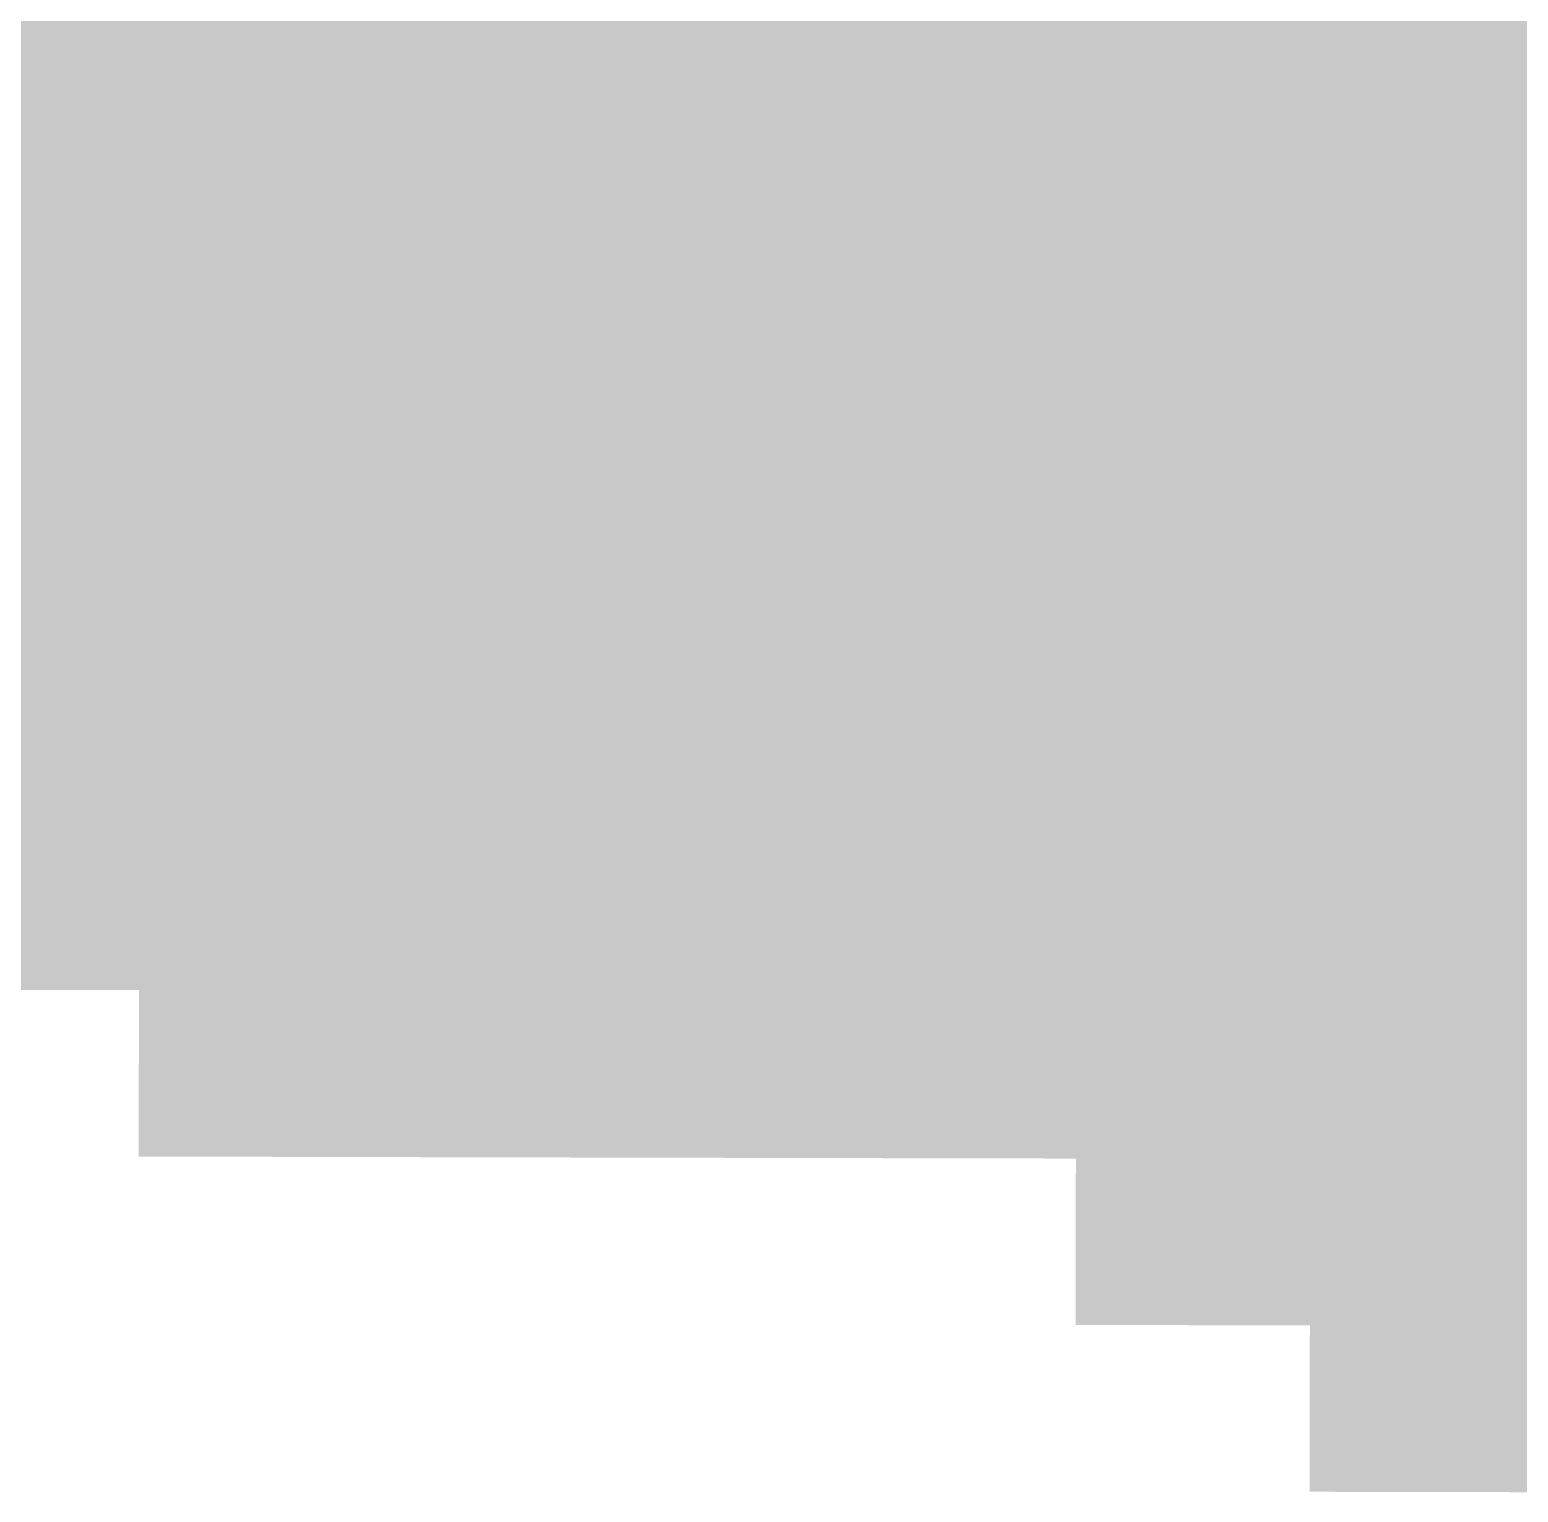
# Model space of a CAD drawing. Header units: inches. Extents: x 267136 to 306747, y 5028981 to 5062930.
# Drawn here: x 289900 to 293007, y 5030990 to 5034043 of the extents above; entities that cross this region are included whole.
import ezdxf

# ---------------------------------------------------------------- set-up
doc = ezdxf.new("R2010")
doc.units = ezdxf.units.IN
doc.header["$MEASUREMENT"] = 0

msp = doc.modelspace()

# ---------------------------------------------------------------- hatches: boundary and pattern name
for points in [[(290132.245, 5033774.704), (290067.055, 5033774.856), (290001.865, 5033775.009), (289871.485, 5033775.317), (289806.295, 5033775.473), (289741.105, 5033775.628), (289675.915, 5033775.784), (289643.32, 5033775.863), (289643.432, 5033822.167), (289643.655, 5033914.774), (289643.878, 5034007.383), (289644.101, 5034099.99), (289644.157, 5034123.143), (289676.75, 5034123.063), (289741.937, 5034122.907), (289807.123, 5034122.752), (289872.31, 5034122.597), (289937.496, 5034122.442), (290002.682, 5034122.288), (290067.869, 5034122.136), (290133.055, 5034121.983), (290133.001, 5034098.831), (290132.785, 5034006.224), (290132.569, 5033913.615), (290132.353, 5033821.008), (290132.245, 5033774.704)], [(290621.17, 5033773.583), (290588.575, 5033773.656), (290458.195, 5033773.952), (290393.005, 5033774.102), (290327.815, 5033774.251), (290262.625, 5033774.401), (290197.436, 5033774.552), (290132.245, 5033774.704), (290132.353, 5033821.008), (290132.569, 5033913.615), (290132.785, 5034006.224), (290133.001, 5034098.831), (290133.055, 5034121.983), (290198.242, 5034121.831), (290263.428, 5034121.681), (290328.614, 5034121.53), (290393.801, 5034121.381), (290458.987, 5034121.231), (290524.174, 5034121.083), (290589.36, 5034120.936), (290621.953, 5034120.862), (290621.901, 5034097.71), (290621.692, 5034005.103), (290621.483, 5033912.494), (290621.275, 5033819.887), (290621.17, 5033773.583)], [(291110.096, 5033772.5), (291044.906, 5033772.642), (290979.715, 5033772.785), (290914.525, 5033772.929), (290849.335, 5033773.072), (290784.146, 5033773.218), (290718.956, 5033773.363), (290653.766, 5033773.51), (290621.17, 5033773.583), (290621.275, 5033819.887), (290621.483, 5033912.494), (290621.692, 5034005.103), (290621.901, 5034097.71), (290621.953, 5034120.862), (290654.546, 5034120.789), (290719.733, 5034120.643), (290784.919, 5034120.497), (290850.106, 5034120.352), (290915.292, 5034120.208), (290980.479, 5034120.064), (291045.665, 5034119.921), (291110.852, 5034119.779), (291110.801, 5034096.627), (291110.6, 5034004.02), (291110.398, 5033911.411), (291110.196, 5033818.804), (291110.096, 5033772.5)], [(291599.021, 5033771.454), (291566.426, 5033771.523), (291501.236, 5033771.66), (291436.046, 5033771.799), (291370.855, 5033771.937), (291305.666, 5033772.077), (291240.476, 5033772.217), (291175.286, 5033772.358), (291110.096, 5033772.5), (291110.196, 5033818.804), (291110.398, 5033911.411), (291110.6, 5034004.02), (291110.801, 5034096.627), (291110.852, 5034119.779), (291176.038, 5034119.638), (291241.224, 5034119.496), (291306.411, 5034119.356), (291371.597, 5034119.217), (291436.784, 5034119.078), (291501.97, 5034118.939), (291567.156, 5034118.803), (291599.75, 5034118.733), (291599.701, 5034095.582), (291599.507, 5034002.974), (291599.312, 5033910.366), (291599.118, 5033817.759), (291599.021, 5033771.454)], [(292087.946, 5033770.447), (292022.756, 5033770.579), (291957.566, 5033770.712), (291892.376, 5033770.846), (291827.186, 5033770.979), (291761.996, 5033771.114), (291631.616, 5033771.386), (291599.021, 5033771.454), (291599.118, 5033817.759), (291599.312, 5033910.366), (291599.507, 5034002.974), (291599.701, 5034095.582), (291599.75, 5034118.733), (291697.529, 5034118.529), (291762.716, 5034118.394), (291827.902, 5034118.259), (291893.088, 5034118.125), (291958.275, 5034117.991), (292023.461, 5034117.858), (292088.648, 5034117.727), (292088.601, 5034094.575), (292088.227, 5033909.359), (292088.039, 5033816.751), (292087.946, 5033770.447)], [(292576.871, 5033769.479), (292544.276, 5033769.542), (292479.086, 5033769.669), (292413.896, 5033769.797), (292348.706, 5033769.926), (292153.136, 5033770.316), (292087.946, 5033770.447), (292088.039, 5033816.751), (292088.227, 5033909.359), (292088.601, 5034094.575), (292088.648, 5034117.727), (292153.834, 5034117.596), (292219.021, 5034117.465), (292349.393, 5034117.205), (292414.58, 5034117.076), (292479.766, 5034116.948), (292544.953, 5034116.821), (292577.546, 5034116.758), (292577.501, 5034093.605), (292577.321, 5034000.998), (292576.961, 5033815.782), (292576.871, 5033769.479)], [(293065.796, 5033768.547), (293000.606, 5033768.669), (292870.226, 5033768.915), (292805.036, 5033769.039), (292674.656, 5033769.289), (292609.466, 5033769.415), (292576.871, 5033769.479), (292576.961, 5033815.782), (292577.321, 5034000.998), (292577.501, 5034093.605), (292577.546, 5034116.758), (292610.139, 5034116.694), (292675.325, 5034116.568), (292740.512, 5034116.443), (292805.698, 5034116.318), (292870.885, 5034116.194), (292936.071, 5034116.071), (293001.258, 5034115.948), (293066.444, 5034115.826), (293066.401, 5034092.675), (293066.228, 5034000.066), (293066.055, 5033907.459), (293065.883, 5033814.852), (293065.796, 5033768.547)], [(290131.436, 5033427.425), (290066.242, 5033427.577), (290001.048, 5033427.73), (289935.854, 5033427.884), (289870.661, 5033428.038), (289805.467, 5033428.193), (289740.274, 5033428.349), (289675.08, 5033428.506), (289642.483, 5033428.584), (289642.539, 5033451.735), (289642.762, 5033544.344), (289642.985, 5033636.951), (289643.208, 5033729.559), (289643.32, 5033775.863), (289675.915, 5033775.784), (289741.105, 5033775.628), (289806.295, 5033775.473), (289871.485, 5033775.317), (290001.865, 5033775.009), (290067.055, 5033774.856), (290132.245, 5033774.704), (290131.921, 5033635.792), (290131.706, 5033543.185), (290131.489, 5033450.577), (290131.436, 5033427.425)], [(290620.388, 5033426.304), (290587.791, 5033426.377), (290522.597, 5033426.524), (290457.404, 5033426.673), (290392.21, 5033426.822), (290327.016, 5033426.972), (290261.823, 5033427.122), (290196.629, 5033427.273), (290131.436, 5033427.425), (290131.489, 5033450.577), (290131.706, 5033543.185), (290131.921, 5033635.792), (290132.245, 5033774.704), (290197.436, 5033774.552), (290262.625, 5033774.401), (290327.815, 5033774.251), (290393.005, 5033774.102), (290458.195, 5033773.952), (290588.575, 5033773.656), (290621.17, 5033773.583), (290621.066, 5033727.279), (290620.648, 5033542.063), (290620.44, 5033449.456), (290620.388, 5033426.304)], [(291109.34, 5033425.221), (291044.146, 5033425.363), (290978.953, 5033425.506), (290913.759, 5033425.649), (290848.565, 5033425.794), (290783.372, 5033425.938), (290652.984, 5033426.23), (290620.388, 5033426.304), (290620.44, 5033449.456), (290620.648, 5033542.063), (290621.066, 5033727.279), (290621.17, 5033773.583), (290653.766, 5033773.51), (290718.956, 5033773.363), (290784.146, 5033773.218), (290849.335, 5033773.072), (290914.525, 5033772.929), (290979.715, 5033772.785), (291044.906, 5033772.642), (291110.096, 5033772.5), (291109.995, 5033726.195), (291109.793, 5033633.588), (291109.592, 5033540.98), (291109.39, 5033448.372), (291109.34, 5033425.221)], [(291598.292, 5033424.176), (291565.695, 5033424.244), (291500.501, 5033424.382), (291435.308, 5033424.52), (291370.114, 5033424.658), (291304.92, 5033424.798), (291239.727, 5033424.938), (291174.533, 5033425.079), (291109.34, 5033425.221), (291109.39, 5033448.372), (291109.592, 5033540.98), (291109.793, 5033633.588), (291109.995, 5033726.195), (291110.096, 5033772.5), (291175.286, 5033772.358), (291240.476, 5033772.217), (291305.666, 5033772.077), (291370.855, 5033771.937), (291436.046, 5033771.799), (291501.236, 5033771.66), (291566.426, 5033771.523), (291599.021, 5033771.454), (291598.923, 5033725.15), (291598.535, 5033539.936), (291598.34, 5033447.327), (291598.292, 5033424.176)], [(292087.244, 5033423.168), (292022.05, 5033423.301), (291956.857, 5033423.434), (291891.663, 5033423.566), (291826.47, 5033423.701), (291761.276, 5033423.836), (291696.083, 5033423.971), (291630.889, 5033424.107), (291598.292, 5033424.176), (291598.34, 5033447.327), (291598.535, 5033539.936), (291598.923, 5033725.15), (291599.021, 5033771.454), (291631.616, 5033771.386), (291761.996, 5033771.114), (291827.186, 5033770.979), (291892.376, 5033770.846), (291957.566, 5033770.712), (292022.756, 5033770.579), (292087.946, 5033770.447), (292087.852, 5033724.144), (292087.291, 5033446.32), (292087.244, 5033423.168)], [(292576.196, 5033422.199), (292543.599, 5033422.263), (292478.406, 5033422.39), (292413.212, 5033422.519), (292348.019, 5033422.646), (292217.631, 5033422.906), (292152.438, 5033423.037), (292087.244, 5033423.168), (292087.291, 5033446.32), (292087.852, 5033724.144), (292087.946, 5033770.447), (292153.136, 5033770.316), (292348.706, 5033769.926), (292413.896, 5033769.797), (292479.086, 5033769.669), (292544.276, 5033769.542), (292576.871, 5033769.479), (292576.781, 5033723.175), (292576.601, 5033630.566), (292576.241, 5033445.352), (292576.196, 5033422.199)], [(293065.148, 5033421.269), (292999.955, 5033421.391), (292934.761, 5033421.513), (292869.567, 5033421.636), (292804.374, 5033421.76), (292739.18, 5033421.885), (292673.987, 5033422.01), (292576.196, 5033422.199), (292576.241, 5033445.352), (292576.601, 5033630.566), (292576.781, 5033723.175), (292576.871, 5033769.479), (292609.466, 5033769.415), (292674.656, 5033769.289), (292805.036, 5033769.039), (292870.226, 5033768.915), (293000.606, 5033768.669), (293065.796, 5033768.547), (293065.71, 5033722.243), (293065.537, 5033629.636), (293065.191, 5033444.42), (293065.148, 5033421.269)], [(290130.626, 5033080.146), (290065.429, 5033080.298), (290000.231, 5033080.451), (289935.034, 5033080.605), (289869.837, 5033080.76), (289804.64, 5033080.914), (289739.442, 5033081.07), (289674.245, 5033081.227), (289641.646, 5033081.305), (289641.87, 5033173.913), (289642.093, 5033266.521), (289642.316, 5033359.128), (289642.483, 5033428.584), (289675.08, 5033428.506), (289740.274, 5033428.349), (289805.467, 5033428.193), (289870.661, 5033428.038), (289935.854, 5033427.884), (290001.048, 5033427.73), (290066.242, 5033427.577), (290131.436, 5033427.425), (290131.273, 5033357.969), (290131.058, 5033265.361), (290130.842, 5033172.754), (290130.626, 5033080.146)], [(290619.605, 5033079.024), (290587.006, 5033079.099), (290521.809, 5033079.246), (290456.612, 5033079.395), (290391.415, 5033079.543), (290326.217, 5033079.693), (290261.02, 5033079.843), (290195.823, 5033079.994), (290130.626, 5033080.146), (290130.842, 5033172.754), (290131.058, 5033265.361), (290131.273, 5033357.969), (290131.436, 5033427.425), (290196.629, 5033427.273), (290261.823, 5033427.122), (290327.016, 5033426.972), (290392.21, 5033426.822), (290457.404, 5033426.673), (290522.597, 5033426.524), (290587.791, 5033426.377), (290620.388, 5033426.304), (290620.231, 5033356.848), (290620.022, 5033264.24), (290619.813, 5033171.633), (290619.605, 5033079.024)], [(291108.584, 5033077.941), (291043.387, 5033078.084), (290978.189, 5033078.227), (290912.992, 5033078.37), (290847.795, 5033078.515), (290782.598, 5033078.659), (290652.204, 5033078.951), (290619.605, 5033079.024), (290619.813, 5033171.633), (290620.022, 5033264.24), (290620.231, 5033356.848), (290620.388, 5033426.304), (290652.984, 5033426.23), (290783.372, 5033425.938), (290848.565, 5033425.794), (290913.759, 5033425.649), (290978.953, 5033425.506), (291044.146, 5033425.363), (291109.34, 5033425.221), (291109.188, 5033355.765), (291108.987, 5033263.157), (291108.786, 5033170.55), (291108.584, 5033077.941)], [(291597.563, 5033076.896), (291564.964, 5033076.965), (291434.57, 5033077.241), (291369.373, 5033077.38), (291304.176, 5033077.52), (291238.979, 5033077.659), (291173.781, 5033077.8), (291108.584, 5033077.941), (291108.786, 5033170.55), (291108.987, 5033263.157), (291109.188, 5033355.765), (291109.34, 5033425.221), (291174.533, 5033425.079), (291239.727, 5033424.938), (291304.92, 5033424.798), (291370.114, 5033424.658), (291435.308, 5033424.52), (291500.501, 5033424.382), (291565.695, 5033424.244), (291598.292, 5033424.176), (291598.146, 5033354.72), (291597.952, 5033262.112), (291597.757, 5033169.504), (291597.563, 5033076.896)], [(292086.542, 5033075.89), (292021.345, 5033076.021), (291956.148, 5033076.154), (291890.951, 5033076.288), (291825.753, 5033076.422), (291695.359, 5033076.692), (291630.162, 5033076.828), (291597.563, 5033076.896), (291597.757, 5033169.504), (291597.952, 5033262.112), (291598.146, 5033354.72), (291598.292, 5033424.176), (291630.889, 5033424.107), (291696.083, 5033423.971), (291761.276, 5033423.836), (291826.47, 5033423.701), (291891.663, 5033423.566), (291956.857, 5033423.434), (292022.05, 5033423.301), (292087.244, 5033423.168), (292087.104, 5033353.713), (292086.917, 5033261.104), (292086.729, 5033168.497), (292086.542, 5033075.89)], [(292575.521, 5033074.921), (292542.923, 5033074.983), (292477.726, 5033075.111), (292412.528, 5033075.239), (292282.134, 5033075.497), (292216.937, 5033075.627), (292151.74, 5033075.758), (292086.542, 5033075.89), (292086.729, 5033168.497), (292086.917, 5033261.104), (292087.104, 5033353.713), (292087.244, 5033423.168), (292152.438, 5033423.037), (292217.631, 5033422.906), (292348.019, 5033422.646), (292413.212, 5033422.519), (292478.406, 5033422.39), (292543.599, 5033422.263), (292576.196, 5033422.199), (292576.061, 5033352.743), (292575.881, 5033260.136), (292575.701, 5033167.528), (292575.521, 5033074.921)], [(293064.5, 5033073.989), (292999.303, 5033074.111), (292868.909, 5033074.357), (292803.712, 5033074.481), (292738.514, 5033074.605), (292608.12, 5033074.857), (292575.521, 5033074.921), (292575.701, 5033167.528), (292575.881, 5033260.136), (292576.061, 5033352.743), (292576.196, 5033422.199), (292673.987, 5033422.01), (292739.18, 5033421.885), (292804.374, 5033421.76), (292869.567, 5033421.636), (292934.761, 5033421.513), (292999.955, 5033421.391), (293065.148, 5033421.269), (293065.019, 5033351.812), (293064.846, 5033259.205), (293064.5, 5033073.989)], [(290129.816, 5032732.867), (290064.615, 5032733.02), (289999.415, 5032733.173), (289934.214, 5032733.326), (289869.013, 5032733.48), (289673.41, 5032733.948), (289640.81, 5032734.026), (289640.978, 5032803.482), (289641.2, 5032896.09), (289641.423, 5032988.697), (289641.646, 5033081.305), (289674.245, 5033081.227), (289739.442, 5033081.07), (289804.64, 5033080.914), (289869.837, 5033080.76), (289935.034, 5033080.605), (290000.231, 5033080.451), (290065.429, 5033080.298), (290130.626, 5033080.146), (290130.41, 5032987.538), (290130.194, 5032894.931), (290129.978, 5032802.323), (290129.816, 5032732.867)], [(290618.822, 5032731.746), (290586.222, 5032731.819), (290521.021, 5032731.968), (290455.82, 5032732.115), (290390.619, 5032732.265), (290325.418, 5032732.414), (290260.218, 5032732.564), (290195.017, 5032732.716), (290129.816, 5032732.867), (290129.978, 5032802.323), (290130.194, 5032894.931), (290130.41, 5032987.538), (290130.626, 5033080.146), (290195.823, 5033079.994), (290261.02, 5033079.843), (290326.217, 5033079.693), (290391.415, 5033079.543), (290456.612, 5033079.395), (290521.809, 5033079.246), (290587.006, 5033079.099), (290619.605, 5033079.024), (290619.187, 5032893.81), (290618.979, 5032801.202), (290618.822, 5032731.746)], [(291107.828, 5032730.663), (291042.627, 5032730.806), (290977.427, 5032730.948), (290847.025, 5032731.236), (290781.824, 5032731.381), (290716.624, 5032731.526), (290651.422, 5032731.673), (290618.822, 5032731.746), (290618.979, 5032801.202), (290619.187, 5032893.81), (290619.605, 5033079.024), (290652.204, 5033078.951), (290782.598, 5033078.659), (290847.795, 5033078.515), (290912.992, 5033078.37), (290978.189, 5033078.227), (291043.387, 5033078.084), (291108.584, 5033077.941), (291108.382, 5032985.334), (291108.181, 5032892.727), (291107.979, 5032800.119), (291107.828, 5032730.663)], [(291596.834, 5032729.618), (291564.234, 5032729.687), (291499.033, 5032729.824), (291433.833, 5032729.962), (291368.631, 5032730.101), (291303.431, 5032730.24), (291238.23, 5032730.381), (291173.029, 5032730.521), (291107.828, 5032730.663), (291107.979, 5032800.119), (291108.181, 5032892.727), (291108.382, 5032985.334), (291108.584, 5033077.941), (291173.781, 5033077.8), (291238.979, 5033077.659), (291304.176, 5033077.52), (291369.373, 5033077.38), (291434.57, 5033077.241), (291564.964, 5033076.965), (291597.563, 5033076.896), (291597.369, 5032984.289), (291597.174, 5032891.682), (291596.98, 5032799.073), (291596.834, 5032729.618)], [(292085.841, 5032728.611), (292020.64, 5032728.743), (291890.238, 5032729.009), (291825.037, 5032729.144), (291759.836, 5032729.278), (291694.636, 5032729.413), (291629.435, 5032729.55), (291596.834, 5032729.618), (291596.98, 5032799.073), (291597.174, 5032891.682), (291597.369, 5032984.289), (291597.563, 5033076.896), (291630.162, 5033076.828), (291695.359, 5033076.692), (291825.753, 5033076.422), (291890.951, 5033076.288), (291956.148, 5033076.154), (292021.345, 5033076.021), (292086.542, 5033075.89), (292085.981, 5032798.066), (292085.841, 5032728.611)], [(292574.847, 5032727.642), (292542.246, 5032727.705), (292411.844, 5032727.961), (292346.644, 5032728.089), (292216.242, 5032728.349), (292151.041, 5032728.479), (292085.841, 5032728.611), (292085.981, 5032798.066), (292086.542, 5033075.89), (292151.74, 5033075.758), (292216.937, 5033075.627), (292282.134, 5033075.497), (292412.528, 5033075.239), (292477.726, 5033075.111), (292542.923, 5033074.983), (292575.521, 5033074.921), (292575.342, 5032982.312), (292574.982, 5032797.098), (292574.847, 5032727.642)], [(293063.853, 5032726.711), (292998.652, 5032726.833), (292933.451, 5032726.955), (292868.25, 5032727.078), (292803.05, 5032727.202), (292672.648, 5032727.452), (292607.447, 5032727.578), (292574.847, 5032727.642), (292574.982, 5032797.098), (292575.342, 5032982.312), (292575.521, 5033074.921), (292608.12, 5033074.857), (292738.514, 5033074.605), (292803.712, 5033074.481), (292868.909, 5033074.357), (292999.303, 5033074.111), (293064.5, 5033073.989), (293064.328, 5032981.382), (293063.982, 5032796.166), (293063.853, 5032726.711)], [(290129.006, 5032385.589), (290063.802, 5032385.741), (289998.598, 5032385.895), (289933.393, 5032386.048), (289868.189, 5032386.202), (289802.984, 5032386.357), (289737.78, 5032386.513), (289672.576, 5032386.67), (289639.973, 5032386.748), (289640.085, 5032433.052), (289640.308, 5032525.659), (289640.531, 5032618.267), (289640.754, 5032710.874), (289640.81, 5032734.026), (289673.41, 5032733.948), (289869.013, 5032733.48), (289934.214, 5032733.326), (289999.415, 5032733.173), (290064.615, 5032733.02), (290129.816, 5032732.867), (290129.762, 5032709.716), (290129.546, 5032617.107), (290129.114, 5032431.893), (290129.006, 5032385.589)], [(290618.04, 5032384.468), (290585.437, 5032384.541), (290520.233, 5032384.688), (290455.028, 5032384.837), (290389.824, 5032384.986), (290324.62, 5032385.136), (290259.415, 5032385.286), (290194.211, 5032385.437), (290129.006, 5032385.589), (290129.114, 5032431.893), (290129.546, 5032617.107), (290129.762, 5032709.716), (290129.816, 5032732.867), (290195.017, 5032732.716), (290260.218, 5032732.564), (290325.418, 5032732.414), (290390.619, 5032732.265), (290455.82, 5032732.115), (290521.021, 5032731.968), (290586.222, 5032731.819), (290618.822, 5032731.746), (290618.77, 5032708.595), (290618.562, 5032615.986), (290618.353, 5032523.379), (290618.144, 5032430.771), (290618.04, 5032384.468)], [(291107.073, 5032383.385), (291041.868, 5032383.526), (290976.664, 5032383.67), (290911.459, 5032383.813), (290846.255, 5032383.957), (290781.051, 5032384.103), (290715.846, 5032384.248), (290650.642, 5032384.395), (290618.04, 5032384.468), (290618.144, 5032430.771), (290618.353, 5032523.379), (290618.562, 5032615.986), (290618.77, 5032708.595), (290618.822, 5032731.746), (290651.422, 5032731.673), (290716.624, 5032731.526), (290781.824, 5032731.381), (290847.025, 5032731.236), (290977.427, 5032730.948), (291042.627, 5032730.806), (291107.828, 5032730.663), (291107.778, 5032707.511), (291107.576, 5032614.903), (291107.375, 5032522.296), (291107.173, 5032429.688), (291107.073, 5032383.385)], [(291596.106, 5032382.34), (291563.503, 5032382.408), (291433.095, 5032382.684), (291367.89, 5032382.822), (291302.686, 5032382.962), (291237.481, 5032383.103), (291172.277, 5032383.243), (291107.073, 5032383.385), (291107.173, 5032429.688), (291107.375, 5032522.296), (291107.576, 5032614.903), (291107.778, 5032707.511), (291107.828, 5032730.663), (291173.029, 5032730.521), (291238.23, 5032730.381), (291303.431, 5032730.24), (291368.631, 5032730.101), (291433.833, 5032729.962), (291499.033, 5032729.824), (291564.234, 5032729.687), (291596.834, 5032729.618), (291596.786, 5032706.466), (291596.591, 5032613.858), (291596.203, 5032428.644), (291596.106, 5032382.34)], [(292085.139, 5032381.332), (292019.934, 5032381.465), (291954.73, 5032381.598), (291889.525, 5032381.73), (291759.117, 5032382), (291693.912, 5032382.135), (291628.708, 5032382.271), (291596.106, 5032382.34), (291596.203, 5032428.644), (291596.591, 5032613.858), (291596.786, 5032706.466), (291596.834, 5032729.618), (291629.435, 5032729.55), (291694.636, 5032729.413), (291759.836, 5032729.278), (291825.037, 5032729.144), (291890.238, 5032729.009), (292020.64, 5032728.743), (292085.841, 5032728.611), (292085.794, 5032705.459), (292085.607, 5032612.852), (292085.419, 5032520.244), (292085.232, 5032427.636), (292085.139, 5032381.332)], [(292574.172, 5032380.363), (292541.57, 5032380.427), (292476.365, 5032380.554), (292411.161, 5032380.682), (292345.957, 5032380.811), (292280.752, 5032380.94), (292215.548, 5032381.07), (292150.343, 5032381.201), (292085.139, 5032381.332), (292085.232, 5032427.636), (292085.419, 5032520.244), (292085.607, 5032612.852), (292085.794, 5032705.459), (292085.841, 5032728.611), (292151.041, 5032728.479), (292281.443, 5032728.219), (292346.644, 5032728.089), (292411.844, 5032727.961), (292542.246, 5032727.705), (292574.847, 5032727.642), (292574.442, 5032519.274), (292574.262, 5032426.667), (292574.172, 5032380.363)], [(293063.205, 5032379.433), (292998.001, 5032379.554), (292932.796, 5032379.677), (292867.592, 5032379.8), (292802.387, 5032379.924), (292671.979, 5032380.174), (292606.774, 5032380.3), (292574.172, 5032380.363), (292574.262, 5032426.667), (292574.442, 5032519.274), (292574.847, 5032727.642), (292607.447, 5032727.578), (292672.648, 5032727.452), (292803.05, 5032727.202), (292868.25, 5032727.078), (292933.451, 5032726.955), (293063.853, 5032726.711), (293063.81, 5032703.559), (293063.637, 5032610.951), (293063.464, 5032518.344), (293063.292, 5032425.736), (293063.205, 5032379.433)], [(290128.197, 5032038.311), (290062.989, 5032038.463), (289997.781, 5032038.616), (289867.365, 5032038.924), (289736.949, 5032039.234), (289671.741, 5032039.392), (289639.137, 5032039.47), (289639.192, 5032062.621), (289639.416, 5032155.229), (289639.639, 5032247.837), (289639.862, 5032340.444), (289639.973, 5032386.748), (289672.576, 5032386.67), (289737.78, 5032386.513), (289802.984, 5032386.357), (289868.189, 5032386.202), (289933.393, 5032386.048), (289998.598, 5032385.895), (290063.802, 5032385.741), (290129.006, 5032385.589), (290128.898, 5032339.285), (290128.683, 5032246.678), (290128.251, 5032061.462), (290128.197, 5032038.311)], [(290617.257, 5032037.189), (290584.653, 5032037.263), (290519.445, 5032037.41), (290323.821, 5032037.857), (290193.405, 5032038.159), (290128.197, 5032038.311), (290128.251, 5032061.462), (290128.683, 5032246.678), (290128.898, 5032339.285), (290129.006, 5032385.589), (290194.211, 5032385.437), (290259.415, 5032385.286), (290324.62, 5032385.136), (290389.824, 5032384.986), (290455.028, 5032384.837), (290520.233, 5032384.688), (290585.437, 5032384.541), (290618.04, 5032384.468), (290617.935, 5032338.164), (290617.727, 5032245.557), (290617.309, 5032060.341), (290617.257, 5032037.189)], [(291106.317, 5032036.106), (291041.109, 5032036.248), (290975.901, 5032036.392), (290910.693, 5032036.535), (290845.485, 5032036.679), (290780.277, 5032036.824), (290617.257, 5032037.189), (290617.309, 5032060.341), (290617.727, 5032245.557), (290617.935, 5032338.164), (290618.04, 5032384.468), (290650.642, 5032384.395), (290715.846, 5032384.248), (290781.051, 5032384.103), (290846.255, 5032383.957), (290911.459, 5032383.813), (290976.664, 5032383.67), (291041.868, 5032383.526), (291107.073, 5032383.385), (291106.972, 5032337.081), (291106.771, 5032244.474), (291106.569, 5032151.865), (291106.367, 5032059.258), (291106.317, 5032036.106)], [(291595.377, 5032035.062), (291562.773, 5032035.13), (291497.565, 5032035.268), (291432.357, 5032035.405), (291367.149, 5032035.544), (291236.733, 5032035.824), (291106.317, 5032036.106), (291106.367, 5032059.258), (291106.569, 5032151.865), (291106.771, 5032244.474), (291106.972, 5032337.081), (291107.073, 5032383.385), (291172.277, 5032383.243), (291237.481, 5032383.103), (291302.686, 5032382.962), (291367.89, 5032382.822), (291433.095, 5032382.684), (291563.503, 5032382.408), (291596.106, 5032382.34), (291596.009, 5032336.036), (291595.814, 5032243.428), (291595.62, 5032150.82), (291595.426, 5032058.213), (291595.377, 5032035.062)], [(292084.437, 5032034.054), (292019.229, 5032034.187), (291954.021, 5032034.319), (291888.813, 5032034.452), (291758.397, 5032034.722), (291693.189, 5032034.856), (291627.981, 5032034.993), (291595.377, 5032035.062), (291595.426, 5032058.213), (291595.62, 5032150.82), (291595.814, 5032243.428), (291596.009, 5032336.036), (291596.106, 5032382.34), (291628.708, 5032382.271), (291693.912, 5032382.135), (291759.117, 5032382), (291889.525, 5032381.73), (291954.73, 5032381.598), (292019.934, 5032381.465), (292085.139, 5032381.332), (292085.045, 5032335.028), (292084.858, 5032242.421), (292084.671, 5032149.813), (292084.484, 5032057.206), (292084.437, 5032034.054)], [(292573.497, 5032033.085), (292540.893, 5032033.148), (292475.685, 5032033.275), (292410.477, 5032033.403), (292345.269, 5032033.532), (292214.853, 5032033.792), (292084.437, 5032034.054), (292084.484, 5032057.206), (292084.671, 5032149.813), (292084.858, 5032242.421), (292085.045, 5032335.028), (292085.139, 5032381.332), (292150.343, 5032381.201), (292215.548, 5032381.07), (292280.752, 5032380.94), (292345.957, 5032380.811), (292411.161, 5032380.682), (292476.365, 5032380.554), (292541.57, 5032380.427), (292574.172, 5032380.363), (292574.082, 5032334.06), (292573.902, 5032241.452), (292573.722, 5032148.845), (292573.497, 5032033.085)], [(293062.557, 5032032.154), (292997.349, 5032032.275), (292866.933, 5032032.521), (292736.517, 5032032.771), (292606.101, 5032033.021), (292573.497, 5032033.085), (292573.722, 5032148.845), (292573.902, 5032241.452), (292574.082, 5032334.06), (292574.172, 5032380.363), (292606.774, 5032380.3), (292671.979, 5032380.174), (292802.387, 5032379.924), (292867.592, 5032379.8), (292932.796, 5032379.677), (292998.001, 5032379.554), (293063.205, 5032379.433), (293063.119, 5032333.128), (293062.946, 5032240.521), (293062.773, 5032147.913), (293062.601, 5032055.306), (293062.557, 5032032.154)], [(290616.474, 5031689.911), (290583.869, 5031689.984), (290518.657, 5031690.133), (290453.445, 5031690.28), (290388.234, 5031690.43), (290323.022, 5031690.579), (290257.811, 5031690.729), (290192.599, 5031690.881), (290127.387, 5031691.032), (290127.603, 5031783.64), (290128.035, 5031968.854), (290128.197, 5032038.311), (290193.405, 5032038.159), (290323.821, 5032037.857), (290519.445, 5032037.41), (290584.653, 5032037.263), (290617.257, 5032037.189), (290617.101, 5031967.733), (290616.683, 5031782.519), (290616.474, 5031689.911)], [(291105.562, 5031688.828), (291040.35, 5031688.971), (290975.138, 5031689.113), (290909.927, 5031689.257), (290844.715, 5031689.401), (290779.503, 5031689.546), (290714.292, 5031689.691), (290649.08, 5031689.838), (290616.474, 5031689.911), (290616.683, 5031782.519), (290617.101, 5031967.733), (290617.257, 5032037.189), (290715.069, 5032036.97), (290780.277, 5032036.824), (290845.485, 5032036.679), (290910.693, 5032036.535), (290975.901, 5032036.392), (291041.109, 5032036.248), (291106.317, 5032036.106), (291106.166, 5031966.65), (291105.964, 5031874.043), (291105.763, 5031781.436), (291105.562, 5031688.828)], [(291594.648, 5031687.783), (291562.042, 5031687.852), (291496.831, 5031687.989), (291431.62, 5031688.127), (291301.196, 5031688.405), (291235.984, 5031688.546), (291105.562, 5031688.828), (291105.763, 5031781.436), (291105.964, 5031874.043), (291106.166, 5031966.65), (291106.317, 5032036.106), (291236.733, 5032035.824), (291367.149, 5032035.544), (291432.357, 5032035.405), (291497.565, 5032035.268), (291562.773, 5032035.13), (291595.377, 5032035.062), (291595.231, 5031965.605), (291594.843, 5031780.391), (291594.648, 5031687.783)], [(292083.736, 5031686.776), (292018.524, 5031686.908), (291953.312, 5031687.041), (291888.101, 5031687.174), (291822.889, 5031687.309), (291757.677, 5031687.443), (291692.466, 5031687.578), (291627.254, 5031687.715), (291594.648, 5031687.783), (291594.843, 5031780.391), (291595.231, 5031965.605), (291595.377, 5032035.062), (291627.981, 5032034.993), (291693.189, 5032034.856), (291758.397, 5032034.722), (291888.813, 5032034.452), (291954.021, 5032034.319), (292019.229, 5032034.187), (292084.437, 5032034.054), (292084.297, 5031964.599), (292084.11, 5031871.991), (292083.923, 5031779.384), (292083.736, 5031686.776)], [(292572.823, 5031685.807), (292540.217, 5031685.87), (292475.005, 5031685.998), (292409.794, 5031686.126), (292344.582, 5031686.254), (292279.37, 5031686.384), (292214.159, 5031686.514), (292148.947, 5031686.645), (292083.736, 5031686.776), (292083.923, 5031779.384), (292084.11, 5031871.991), (292084.297, 5031964.599), (292084.437, 5032034.054), (292214.853, 5032033.792), (292345.269, 5032033.532), (292410.477, 5032033.403), (292475.685, 5032033.275), (292540.893, 5032033.148), (292573.497, 5032033.085), (292573.182, 5031871.021), (292573.002, 5031778.414), (292572.823, 5031685.807)], [(293061.91, 5031684.876), (292996.698, 5031684.998), (292931.487, 5031685.12), (292866.275, 5031685.243), (292801.063, 5031685.367), (292735.852, 5031685.492), (292670.64, 5031685.617), (292605.428, 5031685.743), (292572.823, 5031685.807), (292573.002, 5031778.414), (292573.182, 5031871.021), (292573.497, 5032033.085), (292606.101, 5032033.021), (292736.517, 5032032.771), (292866.933, 5032032.521), (292997.349, 5032032.275), (293062.557, 5032032.154), (293062.428, 5031962.698), (293062.255, 5031870.091), (293062.082, 5031777.483), (293061.91, 5031684.876)], [(292572.148, 5031338.529), (292539.541, 5031338.593), (292474.325, 5031338.72), (292409.11, 5031338.848), (292343.895, 5031338.977), (292278.68, 5031339.105), (292213.464, 5031339.236), (292148.249, 5031339.366), (292083.034, 5031339.498), (292083.174, 5031408.953), (292083.361, 5031501.562), (292083.548, 5031594.169), (292083.736, 5031686.776), (292148.947, 5031686.645), (292214.159, 5031686.514), (292279.37, 5031686.384), (292344.582, 5031686.254), (292409.794, 5031686.126), (292475.005, 5031685.998), (292540.217, 5031685.87), (292572.823, 5031685.807), (292572.643, 5031593.199), (292572.463, 5031500.592), (292572.283, 5031407.984), (292572.148, 5031338.529)], [(293061.262, 5031337.598), (292996.047, 5031337.72), (292930.832, 5031337.843), (292865.616, 5031337.966), (292800.401, 5031338.09), (292669.971, 5031338.34), (292604.756, 5031338.466), (292572.148, 5031338.529), (292572.283, 5031407.984), (292572.463, 5031500.592), (292572.643, 5031593.199), (292572.823, 5031685.807), (292605.428, 5031685.743), (292670.64, 5031685.617), (292735.852, 5031685.492), (292801.063, 5031685.367), (292866.275, 5031685.243), (292931.487, 5031685.12), (292996.698, 5031684.998), (293061.91, 5031684.876), (293061.737, 5031592.269), (293061.564, 5031499.661), (293061.392, 5031407.054), (293061.262, 5031337.598)], [(293060.615, 5030990.32), (292995.396, 5030990.442), (292930.177, 5030990.564), (292799.739, 5030990.812), (292734.521, 5030990.937), (292604.083, 5030991.187), (292571.473, 5030991.251), (292571.563, 5031037.555), (292571.743, 5031130.162), (292571.923, 5031222.77), (292572.103, 5031315.377), (292572.148, 5031338.529), (292604.756, 5031338.466), (292669.971, 5031338.34), (292800.401, 5031338.09), (292865.616, 5031337.966), (292930.832, 5031337.843), (292996.047, 5031337.72), (293061.262, 5031337.598), (293061.219, 5031314.446), (293061.046, 5031221.839), (293060.874, 5031129.231), (293060.701, 5031036.624), (293060.615, 5030990.32)]]:
    msp.add_hatch(color=256).paths.add_polyline_path(points, flags=0)

doc.saveas('drawing.dxf')
